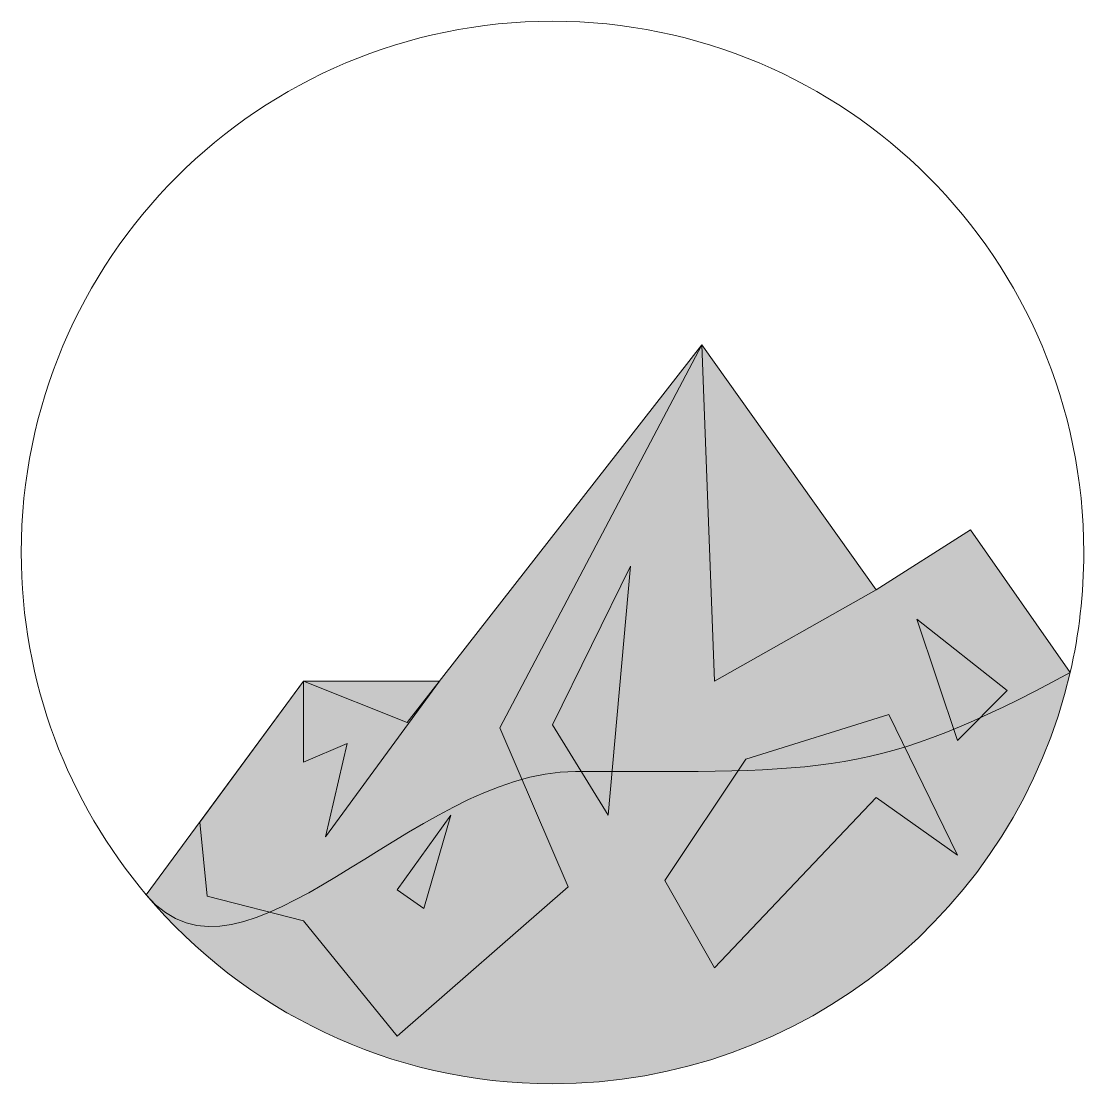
# Model space of a CAD drawing. Header units: inches. Extents: x 0 to 512, y 0 to 512.
import ezdxf

# ---------------------------------------------------------------- set-up
doc = ezdxf.new("R2010")
doc.units = ezdxf.units.IN
doc.header["$MEASUREMENT"] = 0
doc.layers.add('Layer 1', color=7, linetype='Continuous')

# ---------------------------------------------------------------- blocks, each defined once
blk = doc.blocks.new('block 2')
at = {"layer": 'Layer 1', "true_color": 0xbdc3c7}
h = blk.add_hatch(color=9, dxfattribs=at)
h.dxf.hatch_style = 2
edge = h.paths.add_edge_path()
edge.add_spline(control_points=[(256, 0), (377.47, 0), (479.18, 84.6), (505.42, 198.1), (505.42, 198.1), (457.35, 267), (457.35, 267), (457.35, 267), (412, 238), (412, 238), (412, 238), (328, 356), (328, 356), (328, 356), (186, 174), (186, 174), (186, 174), (136, 194), (136, 194), (136, 194), (60.27, 91.01), (60.27, 91.01), (107.23, 35.36), (177.48, 0), (256, 0)], knot_values=[0, 0, 0, 0, 1, 1, 1, 2, 2, 2, 3, 3, 3, 4, 4, 4, 5, 5, 5, 6, 6, 6, 7, 7, 7, 8, 8, 8, 8], degree=3, periodic=1)
at = {"layer": 'Layer 1', "true_color": 0xecf0f1}
h = blk.add_hatch(color=7, dxfattribs=at)
h.dxf.hatch_style = 2
h.paths.add_polyline_path([(89.62, 90.43), (136, 78.43), (181.11, 22.93), (263.61, 94.93), (230.61, 171.43), (328, 356), (186, 174), (136, 194), (86, 126)])
at = {"layer": 'Layer 1', "true_color": 0x414f6b}
h = blk.add_hatch(color=167, dxfattribs=at)
h.dxf.hatch_style = 2
h.paths.add_polyline_path([(328, 356), (334.1, 194), (412, 238)])
h = blk.add_hatch(color=167, dxfattribs=at)
h.dxf.hatch_style = 2
h.paths.add_polyline_path([(293.61, 249.42), (256, 172.93), (282.85, 129.43)])
at = {"layer": 'Layer 1', "true_color": 0xecf0f1}
h = blk.add_hatch(color=7, dxfattribs=at)
h.dxf.hatch_style = 2
h.paths.add_polyline_path([(431.6, 223.92), (451.1, 165.43), (475.1, 189.43)])
at = {"layer": 'Layer 1', "true_color": 0x414f6b}
h = blk.add_hatch(color=167, dxfattribs=at)
h.dxf.hatch_style = 2
h.paths.add_polyline_path([(136, 194), (136, 155), (157.11, 163.93), (146.56, 118.93), (201.6, 194)])
h = blk.add_hatch(color=167, dxfattribs=at)
h.dxf.hatch_style = 2
h.paths.add_polyline_path([(310.11, 97.93), (349.1, 156.46), (418.1, 178), (451.1, 110.21), (412, 137.96), (334.1, 55.93)])
at = {"layer": 'Layer 1', "true_color": 0xbdc3c7}
h = blk.add_hatch(color=9, dxfattribs=at)
h.dxf.hatch_style = 2
h.paths.add_polyline_path([(181.11, 93.43), (207, 129.43), (194.06, 84.43)])
at = {"layer": 'Layer 1', "lineweight": 0}
for points in [[(89.62, 90.43), (136, 78.43), (181.11, 22.93), (263.61, 94.93), (230.61, 171.43), (328, 356), (186, 174), (136, 194), (86, 126), (89.62, 90.43)], [(328, 356), (334.1, 194), (412, 238), (328, 356)], [(293.61, 249.42), (256, 172.93), (282.85, 129.43), (293.61, 249.42)], [(431.6, 223.92), (451.1, 165.43), (475.1, 189.43), (431.6, 223.92)], [(136, 194), (136, 155), (157.11, 163.93), (146.56, 118.93), (201.6, 194), (136, 194)], [(310.11, 97.93), (349.1, 156.46), (418.1, 178), (451.1, 110.21), (412, 137.96), (334.1, 55.93), (310.11, 97.93)], [(181.11, 93.43), (207, 129.43), (194.06, 84.43), (181.11, 93.43)]]:
    blk.add_lwpolyline(points, dxfattribs=at)
for points, knots in [([(512, 256), (512, 236.09), (509.73, 216.71), (505.42, 198.1), (411.13, 147.46), (388.61, 150.46), (267.14, 150.46), (188.62, 150.46), (107.22, 35.35), (60.26, 91), (22.66, 135.56), (0, 193.14), (0, 256), (0, 397.39), (114.61, 512), (256, 512), (397.39, 512), (512, 397.39), (512, 256)], [0, 0, 0, 0, 1, 1, 1, 2, 2, 2, 3, 3, 3, 4, 4, 4, 5, 5, 5, 6, 6, 6, 6]), ([(256, 0), (377.47, 0), (479.18, 84.6), (505.42, 198.1), (505.42, 198.1), (457.35, 267), (457.35, 267), (457.35, 267), (412, 238), (412, 238), (412, 238), (328, 356), (328, 356), (328, 356), (186, 174), (186, 174), (186, 174), (136, 194), (136, 194), (136, 194), (60.27, 91.01), (60.27, 91.01), (107.23, 35.36), (177.48, 0), (256, 0)], [0, 0, 0, 0, 1, 1, 1, 2, 2, 2, 3, 3, 3, 4, 4, 4, 5, 5, 5, 6, 6, 6, 7, 7, 7, 8, 8, 8, 8])]:
    blk.add_open_spline(points, degree=3, knots=knots, dxfattribs=at)

msp = doc.modelspace()

# ---------------------------------------------------------------- block references
at = {"layer": 'Layer 1'}
msp.add_blockref('block 2', (0, 0), dxfattribs=at)

doc.saveas('drawing.dxf')
